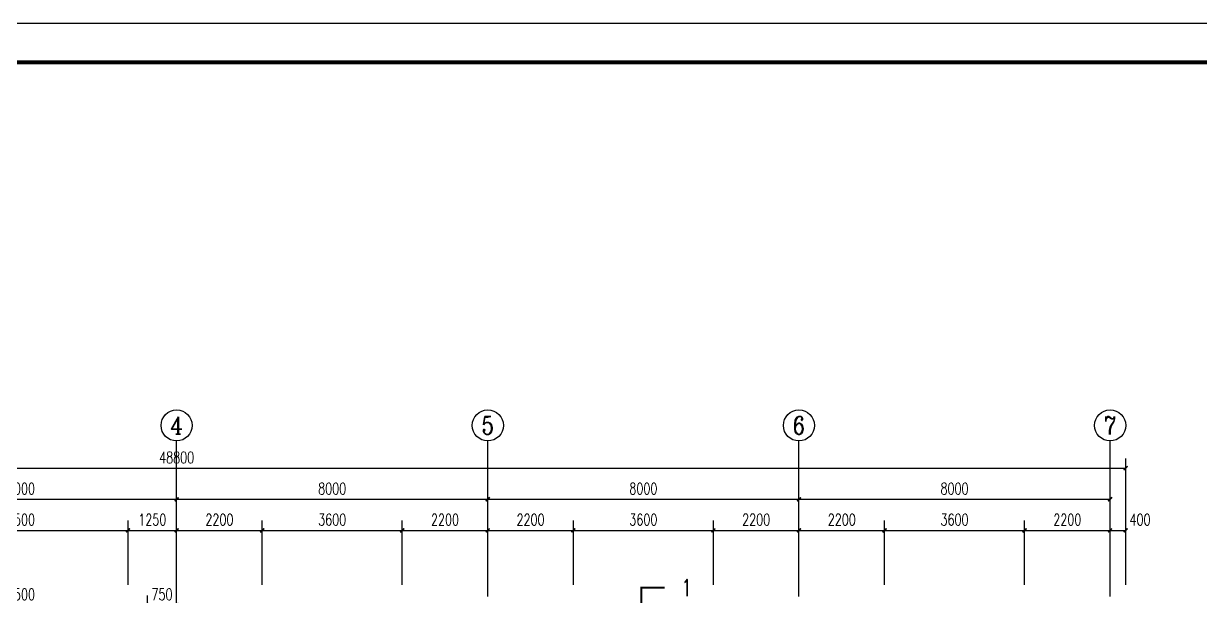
# Model space of a CAD drawing. Extents: x 4579863 to 4663963, y -547270 to -273670.
# Drawn here: x 4618488 to 4648746, y -371704 to -356967 of the extents above; entities that cross this region are included whole.
import ezdxf
from ezdxf.enums import TextEntityAlignment as Align

# ---------------------------------------------------------------- set-up
doc = ezdxf.new("R2010")
doc.units = 0
doc.header["$LTSCALE"] = 1000
doc.header["$MEASUREMENT"] = 0
doc.layers.get('0').update_dxf_attribs({"linetype": 'CONTINUOUS'})
doc.layers.get('Defpoints').update_dxf_attribs({"linetype": 'CONTINUOUS'})
for name, color, linetype in [('AXIS', 3, 'CONTINUOUS'), ('AXIS_TEXT', 7, 'CONTINUOUS'), ('DIM_SYMB', 3, 'CONTINUOUS'), ('PUB_DIM', 3, 'CONTINUOUS'), ('PUB_TEXT', 7, 'CONTINUOUS'), ('PUB_TITLE', 4, 'CONTINUOUS')]:
    doc.layers.add(name, color=color, linetype=linetype)
doc.styles.add('_TCH_AXIS', font='COMPLEX', dxfattribs={"bigfont": 'GBCBIG'})
doc.styles.add('_TCH_DIM_T3', font='SIMPLEX', dxfattribs={"width": 0.705882, "bigfont": 'GBCBIG'})
doc.styles.add('_TCH_LABEL', font='COMPLEX', dxfattribs={"bigfont": 'GBCBIG'})
doc.styles.add('COMPLEX', font='COMPLEX')
doc.dimstyles.new('_TCH_ARCH&&100', dxfattribs={"dimtxt": 297.5, "dimasz": 100, "dimexe": 250, "dimexo": 300, "dimgap": 126.25, "dimtad": 1, "dimdec": 0, "dimzin": 0, "dimdsep": 46, "dimtxsty": '_TCH_DIM_T3', "dimblk": 'ARCHTICK', "dimcen": 0.09, "dimclrt": 7, "dimazin": 2, "dimtfac": 1, "dimtdec": 0, "dimtix": 1, "dimtmove": 2, "dimatfit": 3, "dimfxl": 0, "dimtolj": 1, "dimtzin": 0, "dimarcsym": 0})

# ---------------------------------------------------------------- blocks, each defined once
blk = doc.blocks.new('_ArchTick')
at = {"color": 0, "linetype": 'ByBlock', "const_width": 0.4}
blk.add_lwpolyline([(-0.5, -0.5), (0.5, 0.5)], dxfattribs=at)
blk = doc.blocks.new('*D30')
at = {"layer": 'Defpoints', "color": 0}
for p in [(4621674, -371926), (4615174, -372904), (4621674, -372904)]:
    blk.add_point(p, dxfattribs=at)
at = {"layer": 'PUB_DIM', "color": 0, "lineweight": -2}
for p, q in [((4615174, -372604), (4615174, -371676)), ((4621674, -372604), (4621674, -371676)), ((4615174, -371926), (4621674, -371926))]:
    blk.add_line(p, q, dxfattribs=at)
at = {"layer": 'PUB_DIM', "color": 0, "lineweight": -2, "xscale": 100, "yscale": 100, "zscale": 100, "rotation": 180}
blk.add_blockref('_ArchTick', (4615174, -371926), dxfattribs=at)
at = {"layer": 'PUB_DIM', "color": 0, "lineweight": -2, "xscale": 100, "yscale": 100, "zscale": 100}
blk.add_blockref('_ArchTick', (4621674, -371926), dxfattribs=at)
at = {"layer": 'PUB_DIM', "color": 7, "insert": (4618424, -371651), "char_height": 297.5, "attachment_point": 5, "style": '_TCH_DIM_T3'}
blk.add_mtext('\\A1;6500', dxfattribs=at)
blk = doc.blocks.new('*D31')
at = {"layer": 'Defpoints', "color": 0}
for p in [(4622424, -371926), (4621674, -372904), (4622424, -372904)]:
    blk.add_point(p, dxfattribs=at)
at = {"layer": 'PUB_DIM', "color": 0, "lineweight": -2}
for p, q in [((4621674, -372604), (4621674, -371676)), ((4622424, -372604), (4622424, -371676)), ((4621674, -371926), (4621574, -371926)), ((4621674, -371926), (4622424, -371926)), ((4622424, -371926), (4622524, -371926))]:
    blk.add_line(p, q, dxfattribs=at)
at = {"layer": 'PUB_DIM', "color": 0, "lineweight": -2, "xscale": 100, "yscale": 100, "zscale": 100}
blk.add_blockref('_ArchTick', (4621674, -371926), dxfattribs=at)
at = {"layer": 'PUB_DIM', "color": 0, "lineweight": -2, "xscale": 100, "yscale": 100, "zscale": 100, "rotation": 180}
blk.add_blockref('_ArchTick', (4622424, -371926), dxfattribs=at)
at = {"layer": 'PUB_DIM', "color": 7, "insert": (4622049, -371651), "char_height": 297.5, "attachment_point": 5, "style": '_TCH_DIM_T3'}
blk.add_mtext('\\A1;750', dxfattribs=at)
blk = doc.blocks.new('*D83')
at = {"layer": 'Defpoints', "color": 0}
for p in [(4621174, -370004), (4615674, -371704), (4621174, -371704)]:
    blk.add_point(p, dxfattribs=at)
at = {"layer": 'PUB_DIM', "color": 0, "lineweight": -2}
for p, q in [((4615674, -371404), (4615674, -369754)), ((4621174, -371404), (4621174, -369754)), ((4615674, -370004), (4621174, -370004))]:
    blk.add_line(p, q, dxfattribs=at)
at = {"layer": 'PUB_DIM', "color": 0, "lineweight": -2, "xscale": 100, "yscale": 100, "zscale": 100, "rotation": 180}
blk.add_blockref('_ArchTick', (4615674, -370004), dxfattribs=at)
at = {"layer": 'PUB_DIM', "color": 0, "lineweight": -2, "xscale": 100, "yscale": 100, "zscale": 100}
blk.add_blockref('_ArchTick', (4621174, -370004), dxfattribs=at)
at = {"layer": 'PUB_DIM', "color": 7, "insert": (4618424, -369729), "char_height": 297.5, "attachment_point": 5, "style": '_TCH_DIM_T3'}
blk.add_mtext('\\A1;5500', dxfattribs=at)
blk = doc.blocks.new('*D84')
at = {"layer": 'Defpoints', "color": 0}
for p in [(4622424, -370004), (4621174, -371704), (4622424, -371704)]:
    blk.add_point(p, dxfattribs=at)
at = {"layer": 'PUB_DIM', "color": 0, "lineweight": -2}
for p, q in [((4621174, -371404), (4621174, -369754)), ((4622424, -371404), (4622424, -369754)), ((4621174, -370004), (4622424, -370004))]:
    blk.add_line(p, q, dxfattribs=at)
at = {"layer": 'PUB_DIM', "color": 0, "lineweight": -2, "xscale": 100, "yscale": 100, "zscale": 100, "rotation": 180}
blk.add_blockref('_ArchTick', (4621174, -370004), dxfattribs=at)
at = {"layer": 'PUB_DIM', "color": 0, "lineweight": -2, "xscale": 100, "yscale": 100, "zscale": 100}
blk.add_blockref('_ArchTick', (4622424, -370004), dxfattribs=at)
at = {"layer": 'PUB_DIM', "color": 7, "insert": (4621799, -369729), "char_height": 297.5, "attachment_point": 5, "style": '_TCH_DIM_T3'}
blk.add_mtext('\\A1;1250', dxfattribs=at)
blk = doc.blocks.new('*D85')
at = {"layer": 'Defpoints', "color": 0}
for p in [(4624624, -370004), (4622424, -371704), (4624624, -371704)]:
    blk.add_point(p, dxfattribs=at)
at = {"layer": 'PUB_DIM', "color": 0, "lineweight": -2}
for p, q in [((4622424, -371404), (4622424, -369754)), ((4624624, -371404), (4624624, -369754)), ((4622424, -370004), (4624624, -370004))]:
    blk.add_line(p, q, dxfattribs=at)
at = {"layer": 'PUB_DIM', "color": 0, "lineweight": -2, "xscale": 100, "yscale": 100, "zscale": 100, "rotation": 180}
blk.add_blockref('_ArchTick', (4622424, -370004), dxfattribs=at)
at = {"layer": 'PUB_DIM', "color": 0, "lineweight": -2, "xscale": 100, "yscale": 100, "zscale": 100}
blk.add_blockref('_ArchTick', (4624624, -370004), dxfattribs=at)
at = {"layer": 'PUB_DIM', "color": 7, "insert": (4623524, -369729), "char_height": 297.5, "attachment_point": 5, "style": '_TCH_DIM_T3'}
blk.add_mtext('\\A1;2200', dxfattribs=at)
blk = doc.blocks.new('*D86')
at = {"layer": 'Defpoints', "color": 0}
for p in [(4628224, -370004), (4624624, -371704), (4628224, -371704)]:
    blk.add_point(p, dxfattribs=at)
at = {"layer": 'PUB_DIM', "color": 0, "lineweight": -2}
for p, q in [((4624624, -371404), (4624624, -369754)), ((4628224, -371404), (4628224, -369754)), ((4624624, -370004), (4628224, -370004))]:
    blk.add_line(p, q, dxfattribs=at)
at = {"layer": 'PUB_DIM', "color": 0, "lineweight": -2, "xscale": 100, "yscale": 100, "zscale": 100, "rotation": 180}
blk.add_blockref('_ArchTick', (4624624, -370004), dxfattribs=at)
at = {"layer": 'PUB_DIM', "color": 0, "lineweight": -2, "xscale": 100, "yscale": 100, "zscale": 100}
blk.add_blockref('_ArchTick', (4628224, -370004), dxfattribs=at)
at = {"layer": 'PUB_DIM', "color": 7, "insert": (4626424, -369729), "char_height": 297.5, "attachment_point": 5, "style": '_TCH_DIM_T3'}
blk.add_mtext('\\A1;3600', dxfattribs=at)
blk = doc.blocks.new('*D87')
at = {"layer": 'Defpoints', "color": 0}
for p in [(4630424, -370004), (4628224, -371704), (4630424, -371704)]:
    blk.add_point(p, dxfattribs=at)
at = {"layer": 'PUB_DIM', "color": 0, "lineweight": -2}
for p, q in [((4628224, -371404), (4628224, -369754)), ((4630424, -371404), (4630424, -369754)), ((4628224, -370004), (4630424, -370004))]:
    blk.add_line(p, q, dxfattribs=at)
at = {"layer": 'PUB_DIM', "color": 0, "lineweight": -2, "xscale": 100, "yscale": 100, "zscale": 100, "rotation": 180}
blk.add_blockref('_ArchTick', (4628224, -370004), dxfattribs=at)
at = {"layer": 'PUB_DIM', "color": 0, "lineweight": -2, "xscale": 100, "yscale": 100, "zscale": 100}
blk.add_blockref('_ArchTick', (4630424, -370004), dxfattribs=at)
at = {"layer": 'PUB_DIM', "color": 7, "insert": (4629324, -369729), "char_height": 297.5, "attachment_point": 5, "style": '_TCH_DIM_T3'}
blk.add_mtext('\\A1;2200', dxfattribs=at)
blk = doc.blocks.new('*D88')
at = {"layer": 'Defpoints', "color": 0}
for p in [(4632624, -370004), (4630424, -371704), (4632624, -371704)]:
    blk.add_point(p, dxfattribs=at)
at = {"layer": 'PUB_DIM', "color": 0, "lineweight": -2}
for p, q in [((4630424, -371404), (4630424, -369754)), ((4632624, -371404), (4632624, -369754)), ((4630424, -370004), (4632624, -370004))]:
    blk.add_line(p, q, dxfattribs=at)
at = {"layer": 'PUB_DIM', "color": 0, "lineweight": -2, "xscale": 100, "yscale": 100, "zscale": 100, "rotation": 180}
blk.add_blockref('_ArchTick', (4630424, -370004), dxfattribs=at)
at = {"layer": 'PUB_DIM', "color": 0, "lineweight": -2, "xscale": 100, "yscale": 100, "zscale": 100}
blk.add_blockref('_ArchTick', (4632624, -370004), dxfattribs=at)
at = {"layer": 'PUB_DIM', "color": 7, "insert": (4631524, -369729), "char_height": 297.5, "attachment_point": 5, "style": '_TCH_DIM_T3'}
blk.add_mtext('\\A1;2200', dxfattribs=at)
blk = doc.blocks.new('*D89')
at = {"layer": 'Defpoints', "color": 0}
for p in [(4636224, -370004), (4632624, -371704), (4636224, -371704)]:
    blk.add_point(p, dxfattribs=at)
at = {"layer": 'PUB_DIM', "color": 0, "lineweight": -2}
for p, q in [((4632624, -371404), (4632624, -369754)), ((4636224, -371404), (4636224, -369754)), ((4632624, -370004), (4636224, -370004))]:
    blk.add_line(p, q, dxfattribs=at)
at = {"layer": 'PUB_DIM', "color": 0, "lineweight": -2, "xscale": 100, "yscale": 100, "zscale": 100, "rotation": 180}
blk.add_blockref('_ArchTick', (4632624, -370004), dxfattribs=at)
at = {"layer": 'PUB_DIM', "color": 0, "lineweight": -2, "xscale": 100, "yscale": 100, "zscale": 100}
blk.add_blockref('_ArchTick', (4636224, -370004), dxfattribs=at)
at = {"layer": 'PUB_DIM', "color": 7, "insert": (4634424, -369729), "char_height": 297.5, "attachment_point": 5, "style": '_TCH_DIM_T3'}
blk.add_mtext('\\A1;3600', dxfattribs=at)
blk = doc.blocks.new('*D90')
at = {"layer": 'Defpoints', "color": 0}
for p in [(4638424, -370004), (4636224, -371704), (4638424, -371704)]:
    blk.add_point(p, dxfattribs=at)
at = {"layer": 'PUB_DIM', "color": 0, "lineweight": -2}
for p, q in [((4636224, -371404), (4636224, -369754)), ((4638424, -371404), (4638424, -369754)), ((4636224, -370004), (4638424, -370004))]:
    blk.add_line(p, q, dxfattribs=at)
at = {"layer": 'PUB_DIM', "color": 0, "lineweight": -2, "xscale": 100, "yscale": 100, "zscale": 100, "rotation": 180}
blk.add_blockref('_ArchTick', (4636224, -370004), dxfattribs=at)
at = {"layer": 'PUB_DIM', "color": 0, "lineweight": -2, "xscale": 100, "yscale": 100, "zscale": 100}
blk.add_blockref('_ArchTick', (4638424, -370004), dxfattribs=at)
at = {"layer": 'PUB_DIM', "color": 7, "insert": (4637324, -369729), "char_height": 297.5, "attachment_point": 5, "style": '_TCH_DIM_T3'}
blk.add_mtext('\\A1;2200', dxfattribs=at)
blk = doc.blocks.new('*D91')
at = {"layer": 'Defpoints', "color": 0}
for p in [(4640624, -370004), (4638424, -371704), (4640624, -371704)]:
    blk.add_point(p, dxfattribs=at)
at = {"layer": 'PUB_DIM', "color": 0, "lineweight": -2}
for p, q in [((4638424, -371404), (4638424, -369754)), ((4640624, -371404), (4640624, -369754)), ((4638424, -370004), (4640624, -370004))]:
    blk.add_line(p, q, dxfattribs=at)
at = {"layer": 'PUB_DIM', "color": 0, "lineweight": -2, "xscale": 100, "yscale": 100, "zscale": 100, "rotation": 180}
blk.add_blockref('_ArchTick', (4638424, -370004), dxfattribs=at)
at = {"layer": 'PUB_DIM', "color": 0, "lineweight": -2, "xscale": 100, "yscale": 100, "zscale": 100}
blk.add_blockref('_ArchTick', (4640624, -370004), dxfattribs=at)
at = {"layer": 'PUB_DIM', "color": 7, "insert": (4639524, -369729), "char_height": 297.5, "attachment_point": 5, "style": '_TCH_DIM_T3'}
blk.add_mtext('\\A1;2200', dxfattribs=at)
blk = doc.blocks.new('*D92')
at = {"layer": 'Defpoints', "color": 0}
for p in [(4644224, -370004), (4640624, -371704), (4644224, -371704)]:
    blk.add_point(p, dxfattribs=at)
at = {"layer": 'PUB_DIM', "color": 0, "lineweight": -2}
for p, q in [((4640624, -371404), (4640624, -369754)), ((4644224, -371404), (4644224, -369754)), ((4640624, -370004), (4644224, -370004))]:
    blk.add_line(p, q, dxfattribs=at)
at = {"layer": 'PUB_DIM', "color": 0, "lineweight": -2, "xscale": 100, "yscale": 100, "zscale": 100, "rotation": 180}
blk.add_blockref('_ArchTick', (4640624, -370004), dxfattribs=at)
at = {"layer": 'PUB_DIM', "color": 0, "lineweight": -2, "xscale": 100, "yscale": 100, "zscale": 100}
blk.add_blockref('_ArchTick', (4644224, -370004), dxfattribs=at)
at = {"layer": 'PUB_DIM', "color": 7, "insert": (4642424, -369729), "char_height": 297.5, "attachment_point": 5, "style": '_TCH_DIM_T3'}
blk.add_mtext('\\A1;3600', dxfattribs=at)
blk = doc.blocks.new('*D93')
at = {"layer": 'Defpoints', "color": 0}
for p in [(4646424, -370004), (4644224, -371704), (4646424, -371704)]:
    blk.add_point(p, dxfattribs=at)
at = {"layer": 'PUB_DIM', "color": 0, "lineweight": -2}
for p, q in [((4644224, -371404), (4644224, -369754)), ((4646424, -371404), (4646424, -369754)), ((4644224, -370004), (4646424, -370004))]:
    blk.add_line(p, q, dxfattribs=at)
at = {"layer": 'PUB_DIM', "color": 0, "lineweight": -2, "xscale": 100, "yscale": 100, "zscale": 100, "rotation": 180}
blk.add_blockref('_ArchTick', (4644224, -370004), dxfattribs=at)
at = {"layer": 'PUB_DIM', "color": 0, "lineweight": -2, "xscale": 100, "yscale": 100, "zscale": 100}
blk.add_blockref('_ArchTick', (4646424, -370004), dxfattribs=at)
at = {"layer": 'PUB_DIM', "color": 7, "insert": (4645324, -369729), "char_height": 297.5, "attachment_point": 5, "style": '_TCH_DIM_T3'}
blk.add_mtext('\\A1;2200', dxfattribs=at)
blk = doc.blocks.new('*D94')
at = {"layer": 'Defpoints', "color": 0}
for p in [(4646824, -370004), (4646424, -371704), (4646824, -371704)]:
    blk.add_point(p, dxfattribs=at)
at = {"layer": 'PUB_DIM', "color": 0, "lineweight": -2}
for p, q in [((4646424, -371404), (4646424, -369754)), ((4646824, -371404), (4646824, -369754)), ((4646424, -370004), (4646824, -370004))]:
    blk.add_line(p, q, dxfattribs=at)
at = {"layer": 'PUB_DIM', "color": 0, "lineweight": -2, "xscale": 100, "yscale": 100, "zscale": 100, "rotation": 180}
blk.add_blockref('_ArchTick', (4646424, -370004), dxfattribs=at)
at = {"layer": 'PUB_DIM', "color": 0, "lineweight": -2, "xscale": 100, "yscale": 100, "zscale": 100}
blk.add_blockref('_ArchTick', (4646824, -370004), dxfattribs=at)
at = {"layer": 'PUB_DIM', "color": 7, "insert": (4647194, -369729), "char_height": 297.5, "attachment_point": 5, "style": '_TCH_DIM_T3'}
blk.add_mtext('\\A1;400', dxfattribs=at)
blk = doc.blocks.new('*D105')
at = {"layer": 'AXIS', "color": 0, "lineweight": -2}
for p, q in [((4614424, -371404), (4614424, -368954)), ((4622424, -371404), (4622424, -368954)), ((4614424, -369204), (4622424, -369204))]:
    blk.add_line(p, q, dxfattribs=at)
at = {"layer": 'Defpoints', "color": 0}
for p in [(4622424, -369204), (4614424, -371704), (4622424, -371704)]:
    blk.add_point(p, dxfattribs=at)
at = {"layer": 'AXIS', "color": 0, "lineweight": -2, "xscale": 100, "yscale": 100, "zscale": 100, "rotation": 180}
blk.add_blockref('_ArchTick', (4614424, -369204), dxfattribs=at)
at = {"layer": 'AXIS', "color": 0, "lineweight": -2, "xscale": 100, "yscale": 100, "zscale": 100}
blk.add_blockref('_ArchTick', (4622424, -369204), dxfattribs=at)
at = {"layer": 'AXIS', "color": 7, "insert": (4618424, -368929), "char_height": 297.5, "attachment_point": 5, "style": '_TCH_DIM_T3'}
blk.add_mtext('\\A1;8000', dxfattribs=at)
blk = doc.blocks.new('*D106')
at = {"layer": 'AXIS', "color": 0, "lineweight": -2}
for p, q in [((4622424, -371404), (4622424, -368954)), ((4630424, -371404), (4630424, -368954)), ((4622424, -369204), (4630424, -369204))]:
    blk.add_line(p, q, dxfattribs=at)
at = {"layer": 'Defpoints', "color": 0}
for p in [(4630424, -369204), (4622424, -371704), (4630424, -371704)]:
    blk.add_point(p, dxfattribs=at)
at = {"layer": 'AXIS', "color": 0, "lineweight": -2, "xscale": 100, "yscale": 100, "zscale": 100, "rotation": 180}
blk.add_blockref('_ArchTick', (4622424, -369204), dxfattribs=at)
at = {"layer": 'AXIS', "color": 0, "lineweight": -2, "xscale": 100, "yscale": 100, "zscale": 100}
blk.add_blockref('_ArchTick', (4630424, -369204), dxfattribs=at)
at = {"layer": 'AXIS', "color": 7, "insert": (4626424, -368929), "char_height": 297.5, "attachment_point": 5, "style": '_TCH_DIM_T3'}
blk.add_mtext('\\A1;8000', dxfattribs=at)
blk = doc.blocks.new('*D107')
at = {"layer": 'AXIS', "color": 0, "lineweight": -2}
for p, q in [((4630424, -371404), (4630424, -368954)), ((4638424, -371404), (4638424, -368954)), ((4630424, -369204), (4638424, -369204))]:
    blk.add_line(p, q, dxfattribs=at)
at = {"layer": 'Defpoints', "color": 0}
for p in [(4638424, -369204), (4630424, -371704), (4638424, -371704)]:
    blk.add_point(p, dxfattribs=at)
at = {"layer": 'AXIS', "color": 0, "lineweight": -2, "xscale": 100, "yscale": 100, "zscale": 100, "rotation": 180}
blk.add_blockref('_ArchTick', (4630424, -369204), dxfattribs=at)
at = {"layer": 'AXIS', "color": 0, "lineweight": -2, "xscale": 100, "yscale": 100, "zscale": 100}
blk.add_blockref('_ArchTick', (4638424, -369204), dxfattribs=at)
at = {"layer": 'AXIS', "color": 7, "insert": (4634424, -368929), "char_height": 297.5, "attachment_point": 5, "style": '_TCH_DIM_T3'}
blk.add_mtext('\\A1;8000', dxfattribs=at)
blk = doc.blocks.new('*D108')
at = {"layer": 'AXIS', "color": 0, "lineweight": -2}
for p, q in [((4638424, -371404), (4638424, -368954)), ((4646424, -371404), (4646424, -368954)), ((4638424, -369204), (4646424, -369204))]:
    blk.add_line(p, q, dxfattribs=at)
at = {"layer": 'Defpoints', "color": 0}
for p in [(4646424, -369204), (4638424, -371704), (4646424, -371704)]:
    blk.add_point(p, dxfattribs=at)
at = {"layer": 'AXIS', "color": 0, "lineweight": -2, "xscale": 100, "yscale": 100, "zscale": 100, "rotation": 180}
blk.add_blockref('_ArchTick', (4638424, -369204), dxfattribs=at)
at = {"layer": 'AXIS', "color": 0, "lineweight": -2, "xscale": 100, "yscale": 100, "zscale": 100}
blk.add_blockref('_ArchTick', (4646424, -369204), dxfattribs=at)
at = {"layer": 'AXIS', "color": 7, "insert": (4642424, -368929), "char_height": 297.5, "attachment_point": 5, "style": '_TCH_DIM_T3'}
blk.add_mtext('\\A1;8000', dxfattribs=at)
blk = doc.blocks.new('*D109')
at = {"layer": 'AXIS', "color": 0, "lineweight": -2}
for p, q in [((4598024, -371404), (4598024, -368154)), ((4646824, -371404), (4646824, -368154)), ((4598024, -368404), (4646824, -368404))]:
    blk.add_line(p, q, dxfattribs=at)
at = {"layer": 'Defpoints', "color": 0}
for p in [(4646824, -368404), (4598024, -371704), (4646824, -371704)]:
    blk.add_point(p, dxfattribs=at)
at = {"layer": 'AXIS', "color": 0, "lineweight": -2, "xscale": 100, "yscale": 100, "zscale": 100, "rotation": 180}
blk.add_blockref('_ArchTick', (4598024, -368404), dxfattribs=at)
at = {"layer": 'AXIS', "color": 0, "lineweight": -2, "xscale": 100, "yscale": 100, "zscale": 100}
blk.add_blockref('_ArchTick', (4646824, -368404), dxfattribs=at)
at = {"layer": 'AXIS', "color": 7, "insert": (4622424, -368129), "char_height": 297.5, "attachment_point": 5, "style": '_TCH_DIM_T3'}
blk.add_mtext('\\A1;48800', dxfattribs=at)
blk = doc.blocks.new('_AXISO')
blk.add_circle((0, 0), 0.5)
at = {"layer": 'AXIS_TEXT', "style": 'COMPLEX', "width": 1.041667}
blk.add_attdef('A', text='', height=0.56, dxfattribs=at).set_placement((-0.25, -0.28), (0.25, -0.28), align=Align.FIT)

msp = doc.modelspace()

# ---------------------------------------------------------------- linework, layer by layer
at = {"layer": 'AXIS', "color": 0}
for p, q in [((4622423.7, -371703.8), (4622423.7, -367703.8)), ((4630423.7, -371703.8), (4630423.7, -367703.8)), ((4638423.7, -371703.8), (4638423.7, -367703.8)), ((4646423.7, -371703.8), (4646423.7, -367703.8))]:
    msp.add_line(p, q, dxfattribs=at)
at = {"layer": 'DIM_SYMB', "color": 0, "const_width": 50}
msp.add_lwpolyline([(4634970, -371479.4), (4634370, -371479.4), (4634370, -372479.4)], dxfattribs=at)
at = {"layer": 'PUB_TITLE', "color": 4}
msp.add_lwpolyline([(4579862.8, -416367.5), (4663962.8, -416367.5), (4663962.8, -356967.5), (4579862.8, -356967.5)], close=True, dxfattribs=at)
at = {"layer": 'PUB_TITLE', "color": 4, "const_width": 100}
msp.add_lwpolyline([(4582362.8, -415367.5), (4662962.8, -415367.5), (4662962.8, -357967.5), (4582362.8, -357967.5)], close=True, dxfattribs=at)

# ---------------------------------------------------------------- block references
at = {"layer": 'AXIS', "color": 0}
ref = msp.add_blockref('_AXISO', (4622423.7, -367303.8), dxfattribs=dict(at, xscale=800, yscale=800, zscale=800))
ref.add_attrib('A', '4', dxfattribs={"layer": 'AXIS_TEXT', "color": 0, "height": 445.4, "style": '_TCH_AXIS'}).set_placement((4622254, -367526.5), (4622593.3, -367526.5), align=Align.FIT)
ref = msp.add_blockref('_AXISO', (4630423.7, -367303.8), dxfattribs=dict(at, xscale=800, yscale=800, zscale=800))
ref.add_attrib('A', '5', dxfattribs={"layer": 'AXIS_TEXT', "color": 0, "height": 465.9, "style": '_TCH_AXIS'}).set_placement((4630268.3, -367536.7), (4630579, -367536.7), align=Align.FIT)
ref = msp.add_blockref('_AXISO', (4638423.7, -367303.8), dxfattribs=dict(at, xscale=800, yscale=800, zscale=800))
ref.add_attrib('A', '6', dxfattribs={"layer": 'AXIS_TEXT', "color": 0, "height": 465.9, "style": '_TCH_AXIS'}).set_placement((4638268.3, -367536.7), (4638579, -367536.7), align=Align.FIT)
ref = msp.add_blockref('_AXISO', (4646423.7, -367303.8), dxfattribs=dict(at, xscale=800, yscale=800, zscale=800))
ref.add_attrib('A', '7', dxfattribs={"layer": 'AXIS_TEXT', "color": 0, "height": 465.9, "style": '_TCH_AXIS'}).set_placement((4646268.3, -367536.7), (4646579, -367536.7), align=Align.FIT)

# ---------------------------------------------------------------- texts
at = {"layer": 'PUB_TEXT', "color": 0, "style": '_TCH_LABEL', "width": 0.705882}
msp.add_text('1', height=425, dxfattribs=at).set_placement((4635405.7, -371691.9))

# ---------------------------------------------------------------- dimensions: what is measured, and where the dimension line sits
at = {"layer": 'AXIS', "color": 0}
for p1, p2, distance, picture, middle in [((4598023.7, -371703.8), (4646823.7, -371703.8), 3300, '*D109', (4622423.7, -368128.8)), ((4614423.7, -371703.8), (4622423.7, -371703.8), 2500, '*D105', (4618423.7, -368928.8)), ((4622423.7, -371703.8), (4630423.7, -371703.8), 2500, '*D106', (4626423.7, -368928.8)), ((4630423.7, -371703.8), (4638423.7, -371703.8), 2500, '*D107', (4634423.7, -368928.8)), ((4638423.7, -371703.8), (4646423.7, -371703.8), 2500, '*D108', (4642423.7, -368928.8))]:
    dim = msp.add_aligned_dim(p1=p1, p2=p2, distance=distance, dimstyle='_TCH_ARCH&&100', dxfattribs=at)
    dim.commit()
    dim.dimension.update_dxf_attribs({"geometry": picture, "text_midpoint": middle})
at = {"layer": 'PUB_DIM', "color": 0}
for p1, p2, distance, picture, middle in [((4615673.7, -371703.8), (4621173.7, -371703.8), 1700, '*D83', (4618423.7, -369728.8)), ((4621173.7, -371703.8), (4622423.7, -371703.8), 1700, '*D84', (4621798.7, -369728.8)), ((4622423.7, -371703.8), (4624623.7, -371703.8), 1700, '*D85', (4623523.7, -369728.8)), ((4624623.7, -371703.8), (4628223.7, -371703.8), 1700, '*D86', (4626423.7, -369728.8)), ((4628223.7, -371703.8), (4630423.7, -371703.8), 1700, '*D87', (4629323.7, -369728.8)), ((4630423.7, -371703.8), (4632623.7, -371703.8), 1700, '*D88', (4631523.7, -369728.8)), ((4632623.7, -371703.8), (4636223.7, -371703.8), 1700, '*D89', (4634423.7, -369728.8)), ((4636223.7, -371703.8), (4638423.7, -371703.8), 1700, '*D90', (4637323.7, -369728.8)), ((4638423.7, -371703.8), (4640623.7, -371703.8), 1700, '*D91', (4639523.7, -369728.8)), ((4640623.7, -371703.8), (4644223.7, -371703.8), 1700, '*D92', (4642423.7, -369728.8)), ((4644223.7, -371703.8), (4646423.7, -371703.8), 1700, '*D93', (4645323.7, -369728.8)), ((4615173.7, -372903.8), (4621673.7, -372903.8), 977.7, '*D30', (4618423.7, -371651)), ((4621673.7, -372903.8), (4622423.7, -372903.8), 977.7, '*D31', (4622048.7, -371651))]:
    dim = msp.add_aligned_dim(p1=p1, p2=p2, distance=distance, dimstyle='_TCH_ARCH&&100', dxfattribs=at)
    dim.commit()
    dim.dimension.update_dxf_attribs({"geometry": picture, "text_midpoint": middle})
dim = msp.add_linear_dim(base=(4646823.7, -370003.8), p1=(4646423.7, -371703.8), p2=(4646823.7, -371703.8), angle=360, dimstyle='_TCH_ARCH&&100', dxfattribs=at)
dim.commit()
dim.dimension.update_dxf_attribs({"geometry": '*D94', "text_midpoint": (4647193.7, -369728.8), "dimtype": 161})

doc.saveas('drawing.dxf')
